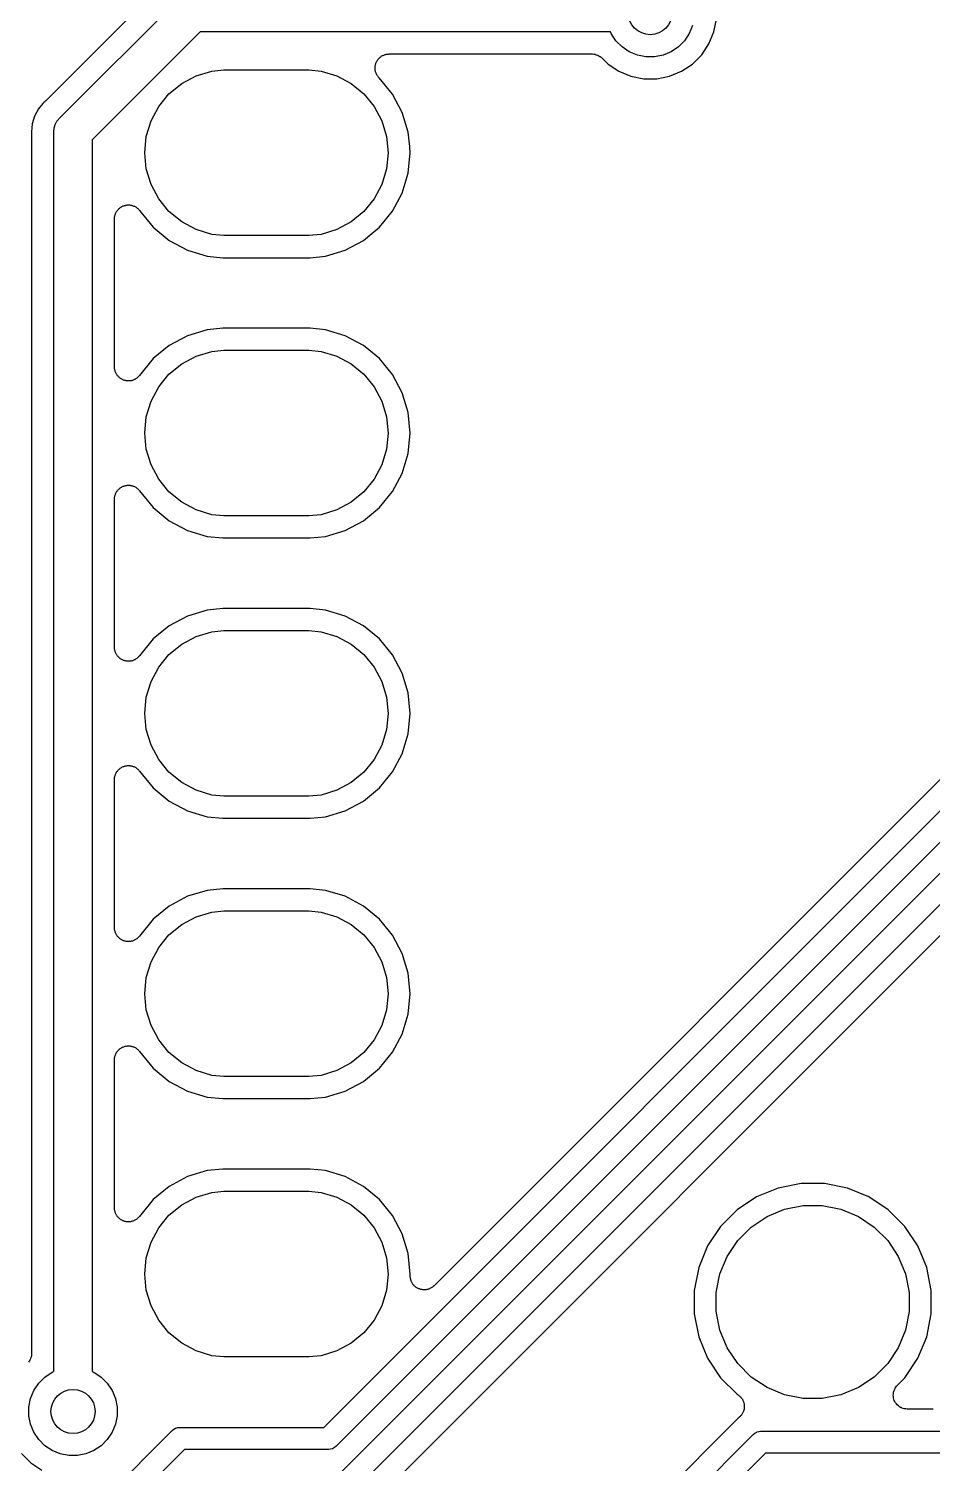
# Model space of a CAD drawing. Extents: x 69 to 176, y -105 to -48.
# Drawn here: x 148.21 to 156.4, y -68.26 to -55.26 of the extents above; entities that cross this region are included whole.
import ezdxf

# ---------------------------------------------------------------- set-up
doc = ezdxf.new("R2010")
doc.units = 0
doc.layers.add('BLACK', color=7, linetype='CONTINUOUS')

msp = doc.modelspace()

# ---------------------------------------------------------------- linework, layer by layer
at = {"layer": 'BLACK', "linetype": 'CONTINUOUS'}
for p, q in [((149.414, -54.8703), (148.368, -55.9169)), ((148.498, -56.0697), (149.567, -55.0003)), ((154.232, -55.2347), (154.202, -55.3075)), ((154.425, -55.293), (154.448, -55.1771)), ((149.769, -55.293), (148.79, -56.272)), ((153.487, -55.293), (149.769, -55.293)), ((153.493, -55.3075), (153.487, -55.293)), ((153.537, -55.373), (153.493, -55.3075)), ((153.593, -55.4287), (153.537, -55.373)), ((154.159, -55.373), (154.103, -55.4287)), ((154.202, -55.3075), (154.159, -55.373)), ((154.38, -55.4022), (154.425, -55.293)), ((151.421, -55.5077), (151.426, -55.5054)), ((151.426, -55.5054), (151.432, -55.5026)), ((151.432, -55.5026), (151.438, -55.5007)), ((151.438, -55.5007), (151.444, -55.4983)), ((151.444, -55.4983), (151.45, -55.4972)), ((151.45, -55.4972), (151.455, -55.4954)), ((151.455, -55.4954), (151.462, -55.4948)), ((151.462, -55.4948), (151.468, -55.4936)), ((151.468, -55.4936), (151.474, -55.4936)), ((151.474, -55.4936), (151.48, -55.493)), ((151.48, -55.493), (153.322, -55.493)), ((153.322, -55.493), (153.322, -55.493)), ((153.322, -55.493), (153.322, -55.493)), ((153.322, -55.493), (153.322, -55.493)), ((153.322, -55.493), (153.323, -55.493)), ((153.323, -55.493), (153.335, -55.4943)), ((153.335, -55.4943), (153.347, -55.4955)), ((153.347, -55.4955), (153.347, -55.4957)), ((153.347, -55.4957), (153.348, -55.4958)), ((153.348, -55.4958), (153.359, -55.4993)), ((153.359, -55.4993), (153.37, -55.5028)), ((153.37, -55.5028), (153.371, -55.5031)), ((153.371, -55.5031), (153.372, -55.5033)), ((153.372, -55.5033), (153.382, -55.5089)), ((153.658, -55.4725), (153.593, -55.4287)), ((153.731, -55.5026), (153.658, -55.4725)), ((153.808, -55.518), (153.731, -55.5026)), ((153.964, -55.5026), (153.887, -55.518)), ((154.037, -55.4725), (153.964, -55.5026)), ((154.103, -55.4287), (154.037, -55.4725)), ((154.23, -55.584), (154.314, -55.5005)), ((154.314, -55.5005), (154.38, -55.4022)), ((151.353, -55.6191), (151.354, -55.6127)), ((151.354, -55.6251), (151.353, -55.6191)), ((151.354, -55.6063), (151.355, -55.6004)), ((151.354, -55.6127), (151.354, -55.6063)), ((151.354, -55.6311), (151.354, -55.6251)), ((151.355, -55.6374), (151.354, -55.6311)), ((151.355, -55.6004), (151.356, -55.5945)), ((151.356, -55.5945), (151.358, -55.5883)), ((151.358, -55.5883), (151.359, -55.5821)), ((151.359, -55.5821), (151.361, -55.5765)), ((151.361, -55.5765), (151.363, -55.5708)), ((151.363, -55.5708), (151.366, -55.5651)), ((151.366, -55.5651), (151.368, -55.5593)), ((151.368, -55.5593), (151.372, -55.5543)), ((151.372, -55.5543), (151.375, -55.549)), ((151.375, -55.549), (151.379, -55.544)), ((151.379, -55.544), (151.382, -55.5387)), ((151.382, -55.5387), (151.387, -55.5345)), ((151.387, -55.5345), (151.391, -55.5299)), ((151.391, -55.5299), (151.395, -55.5258)), ((151.395, -55.5258), (151.4, -55.5213)), ((151.4, -55.5213), (151.405, -55.518)), ((151.405, -55.518), (151.41, -55.5142)), ((151.41, -55.5142), (151.415, -55.5112)), ((151.415, -55.5112), (151.421, -55.5077)), ((153.382, -55.5089), (153.392, -55.5145)), ((153.392, -55.5145), (153.393, -55.5149)), ((153.393, -55.5149), (153.393, -55.5152)), ((153.393, -55.5152), (153.402, -55.5227)), ((153.402, -55.5227), (153.411, -55.5302)), ((153.411, -55.5302), (153.465, -55.584)), ((153.465, -55.584), (153.564, -55.6497)), ((153.887, -55.518), (153.808, -55.518)), ((154.132, -55.6497), (154.23, -55.584)), ((149.485, -55.8547), (149.6, -55.7609)), ((149.6, -55.7609), (149.73, -55.6912)), ((149.73, -55.6912), (149.872, -55.6483)), ((149.872, -55.6483), (149.982, -55.6374)), ((149.982, -55.6374), (150.754, -55.6374)), ((150.754, -55.6374), (150.864, -55.6483)), ((150.864, -55.6483), (151.006, -55.6912)), ((151.006, -55.6912), (151.136, -55.7609)), ((151.136, -55.7609), (151.251, -55.8547)), ((151.355, -55.6438), (151.355, -55.6374)), ((151.357, -55.6496), (151.355, -55.6438)), ((151.358, -55.6555), (151.357, -55.6496)), ((151.36, -55.6614), (151.358, -55.6555)), ((151.362, -55.6676), (151.36, -55.6614)), ((151.365, -55.6729), (151.362, -55.6676)), ((151.367, -55.6785), (151.365, -55.6729)), ((151.371, -55.6839), (151.367, -55.6785)), ((151.374, -55.6895), (151.371, -55.6839)), ((151.378, -55.6942), (151.374, -55.6895)), ((151.381, -55.6993), (151.378, -55.6942)), ((151.385, -55.7039), (151.381, -55.6993)), ((151.389, -55.7089), (151.385, -55.7039)), ((151.39, -55.7097), (151.389, -55.7089)), ((151.511, -55.8573), (151.39, -55.7097)), ((153.564, -55.6497), (153.673, -55.6949)), ((153.673, -55.6949), (153.789, -55.718)), ((153.789, -55.718), (153.907, -55.718)), ((153.907, -55.718), (154.023, -55.6949)), ((154.023, -55.6949), (154.132, -55.6497)), ((149.392, -55.969), (149.485, -55.8547)), ((151.251, -55.8547), (151.344, -55.969)), ((151.6, -56.0225), (151.511, -55.8573)), ((148.302, -55.9902), (148.267, -56.0553)), ((148.341, -55.9427), (148.302, -55.9902)), ((148.349, -55.9331), (148.341, -55.9426)), ((148.341, -55.9426), (148.341, -55.9427)), ((148.358, -55.9253), (148.349, -55.9331)), ((148.362, -55.9215), (148.358, -55.9253)), ((148.366, -55.9182), (148.362, -55.9215)), ((148.368, -55.9169), (148.366, -55.9182)), ((149.322, -56.0994), (149.392, -55.969)), ((151.344, -55.969), (151.414, -56.0994)), ((151.654, -56.2017), (151.6, -56.0225)), ((148.246, -56.126), (148.239, -56.1995)), ((148.267, -56.0553), (148.246, -56.126)), ((148.443, -56.1652), (148.453, -56.1322)), ((148.453, -56.1322), (148.456, -56.1273)), ((148.456, -56.1273), (148.469, -56.1018)), ((148.469, -56.1018), (148.483, -56.0852)), ((148.483, -56.0852), (148.486, -56.0819)), ((148.486, -56.0819), (148.491, -56.0752)), ((148.486, -56.0819), (148.486, -56.0819)), ((148.491, -56.0752), (148.498, -56.0697)), ((149.279, -56.2409), (149.322, -56.0994)), ((151.414, -56.0994), (151.457, -56.2409)), ((148.239, -56.1995), (148.24, -56.2117)), ((148.24, -56.2117), (148.24, -56.2135)), ((148.24, -56.2135), (148.24, -56.2189)), ((148.24, -56.2189), (148.24, -56.2242)), ((148.24, -56.2242), (148.24, -67.2665)), ((148.44, -56.1995), (148.443, -56.1652)), ((148.44, -56.2081), (148.44, -56.1995)), ((148.44, -67.4321), (148.44, -56.2081)), ((148.79, -56.272), (148.79, -67.4321)), ((149.265, -56.388), (149.279, -56.2409)), ((151.457, -56.2409), (151.471, -56.388)), ((151.667, -56.3327), (151.654, -56.2017)), ((149.279, -56.5351), (149.265, -56.388)), ((151.471, -56.388), (151.457, -56.5351)), ((151.654, -56.5743), (151.672, -56.388)), ((151.667, -56.3328), (151.667, -56.3327)), ((151.672, -56.388), (151.667, -56.3328)), ((149.322, -56.6766), (149.279, -56.5351)), ((151.457, -56.5351), (151.414, -56.6766)), ((151.6, -56.7535), (151.654, -56.5743)), ((149.392, -56.807), (149.322, -56.6766)), ((151.414, -56.6766), (151.344, -56.807)), ((151.511, -56.9187), (151.6, -56.7535)), ((149.001, -56.9376), (149.004, -56.9322)), ((149.004, -56.9322), (149.006, -56.9266)), ((149.006, -56.9266), (149.01, -56.9214)), ((149.01, -56.9214), (149.013, -56.9158)), ((149.013, -56.9158), (149.017, -56.9112)), ((149.017, -56.9112), (149.02, -56.9062)), ((149.02, -56.9062), (149.024, -56.9017)), ((149.024, -56.9017), (149.029, -56.8969)), ((149.029, -56.8969), (149.033, -56.893)), ((149.033, -56.893), (149.038, -56.8888)), ((149.038, -56.8888), (149.043, -56.8853)), ((149.043, -56.8853), (149.048, -56.8813)), ((149.048, -56.8813), (149.053, -56.8785)), ((149.053, -56.8785), (149.058, -56.8752)), ((149.058, -56.8752), (149.064, -56.8728)), ((149.064, -56.8728), (149.07, -56.8698)), ((149.07, -56.8698), (149.076, -56.8681)), ((149.076, -56.8681), (149.081, -56.8658)), ((149.081, -56.8658), (149.088, -56.8646)), ((149.088, -56.8646), (149.094, -56.8628)), ((149.094, -56.8628), (149.1, -56.8623)), ((149.1, -56.8623), (149.106, -56.8611)), ((149.106, -56.8611), (149.112, -56.8612)), ((149.112, -56.8612), (149.118, -56.8606)), ((149.118, -56.8606), (149.124, -56.8612)), ((149.124, -56.8612), (149.13, -56.8613)), ((149.13, -56.8613), (149.137, -56.8625)), ((149.137, -56.8625), (149.143, -56.8632)), ((149.143, -56.8632), (149.149, -56.865)), ((149.149, -56.865), (149.155, -56.8662)), ((149.155, -56.8662), (149.161, -56.8686)), ((149.161, -56.8686), (149.167, -56.8705)), ((149.167, -56.8705), (149.172, -56.8734)), ((149.172, -56.8734), (149.178, -56.8758)), ((149.178, -56.8758), (149.183, -56.8793)), ((149.183, -56.8793), (149.188, -56.8823)), ((149.188, -56.8823), (149.193, -56.8862)), ((149.193, -56.8862), (149.198, -56.8896)), ((149.198, -56.8896), (149.203, -56.8941)), ((149.203, -56.8941), (149.208, -56.8981)), ((149.208, -56.8981), (149.211, -56.9028)), ((149.211, -56.9028), (149.216, -56.9071)), ((149.216, -56.9071), (149.218, -56.9108)), ((149.218, -56.9108), (149.343, -57.0634)), ((149.485, -56.9213), (149.392, -56.807)), ((149.6, -57.0151), (149.485, -56.9213)), ((151.251, -56.9213), (151.136, -57.0151)), ((151.344, -56.807), (151.251, -56.9213)), ((151.393, -57.0634), (151.511, -56.9187)), ((148.99, -56.9858), (148.991, -56.9798)), ((148.99, -56.9876), (148.99, -56.9858)), ((148.99, -58.3284), (148.99, -56.9876)), ((148.991, -56.9737), (148.992, -56.9675)), ((148.991, -56.9798), (148.991, -56.9737)), ((148.992, -56.9675), (148.993, -56.9612)), ((148.993, -56.9612), (148.995, -56.9554)), ((148.995, -56.9554), (148.996, -56.9494)), ((148.996, -56.9494), (148.999, -56.9436)), ((148.999, -56.9436), (149.001, -56.9376)), ((149.343, -57.0634), (149.488, -57.1822)), ((149.73, -57.0848), (149.6, -57.0151)), ((151.136, -57.0151), (151.006, -57.0848)), ((151.324, -57.1195), (151.393, -57.0634)), ((149.488, -57.1822), (149.653, -57.2705)), ((149.872, -57.1277), (149.73, -57.0848)), ((149.982, -57.1386), (149.872, -57.1277)), ((150.754, -57.1386), (149.982, -57.1386)), ((150.864, -57.1277), (150.754, -57.1386)), ((151.006, -57.0848), (150.864, -57.1277)), ((151.083, -57.2705), (151.248, -57.1822)), ((151.248, -57.1822), (151.324, -57.1195)), ((151.324, -57.1195), (151.324, -57.1195)), ((149.653, -57.2705), (149.832, -57.3248)), ((149.832, -57.3248), (149.972, -57.3386)), ((150.764, -57.3386), (150.904, -57.3248)), ((150.904, -57.3248), (151.083, -57.2705)), ((149.972, -57.3386), (150.764, -57.3386)), ((149.653, -58.0455), (149.488, -58.1338)), ((149.832, -57.9912), (149.653, -58.0455)), ((149.972, -57.9774), (149.832, -57.9912)), ((150.764, -57.9774), (149.972, -57.9774)), ((150.904, -57.9912), (150.764, -57.9774)), ((151.083, -58.0455), (150.904, -57.9912)), ((151.248, -58.1338), (151.083, -58.0455)), ((149.488, -58.1338), (149.343, -58.2526)), ((149.6, -58.3009), (149.73, -58.2312)), ((149.73, -58.2312), (149.872, -58.1883)), ((149.872, -58.1883), (149.982, -58.1774)), ((149.982, -58.1774), (150.754, -58.1774)), ((150.754, -58.1774), (150.864, -58.1883)), ((150.864, -58.1883), (151.006, -58.2312)), ((151.006, -58.2312), (151.136, -58.3009)), ((151.393, -58.2526), (151.248, -58.1338)), ((148.991, -58.3344), (148.99, -58.3284)), ((148.991, -58.3405), (148.991, -58.3344)), ((148.992, -58.3468), (148.991, -58.3405)), ((148.993, -58.3531), (148.992, -58.3468)), ((148.995, -58.3589), (148.993, -58.3531)), ((148.996, -58.3649), (148.995, -58.3589)), ((148.998, -58.3707), (148.996, -58.3649)), ((149.343, -58.2526), (149.217, -58.4061)), ((149.485, -58.3947), (149.6, -58.3009)), ((151.136, -58.3009), (151.251, -58.3947)), ((151.511, -58.3973), (151.393, -58.2526)), ((149, -58.3768), (148.998, -58.3707)), ((149.003, -58.3822), (149, -58.3768)), ((149.005, -58.3878), (149.003, -58.3822)), ((149.009, -58.3931), (149.005, -58.3878)), ((149.012, -58.3987), (149.009, -58.3931)), ((149.015, -58.4034), (149.012, -58.3987)), ((149.019, -58.4085), (149.015, -58.4034)), ((149.023, -58.413), (149.019, -58.4085)), ((149.027, -58.4179), (149.023, -58.413)), ((149.032, -58.4218), (149.027, -58.4179)), ((149.036, -58.4261), (149.032, -58.4218)), ((149.041, -58.4296), (149.036, -58.4261)), ((149.046, -58.4337), (149.041, -58.4296)), ((149.052, -58.4366), (149.046, -58.4337)), ((149.057, -58.44), (149.052, -58.4366)), ((149.063, -58.4425), (149.057, -58.44)), ((149.068, -58.4455), (149.063, -58.4425)), ((149.074, -58.4473), (149.068, -58.4455)), ((149.08, -58.4496), (149.074, -58.4473)), ((149.086, -58.4509), (149.08, -58.4496)), ((149.092, -58.4528), (149.086, -58.4509)), ((149.098, -58.4534), (149.092, -58.4528)), ((149.104, -58.4547), (149.098, -58.4534)), ((149.11, -58.4547), (149.104, -58.4547)), ((149.117, -58.4554), (149.11, -58.4547)), ((149.123, -58.4548), (149.117, -58.4554)), ((149.129, -58.4549), (149.123, -58.4548)), ((149.135, -58.4537), (149.129, -58.4549)), ((149.141, -58.4532), (149.135, -58.4537)), ((149.147, -58.4514), (149.141, -58.4532)), ((149.153, -58.4503), (149.147, -58.4514)), ((149.159, -58.4479), (149.153, -58.4503)), ((149.165, -58.4462), (149.159, -58.4479)), ((149.17, -58.4433), (149.165, -58.4462)), ((149.176, -58.4411), (149.17, -58.4433)), ((149.181, -58.4376), (149.176, -58.4411)), ((149.187, -58.4347), (149.181, -58.4376)), ((149.192, -58.4309), (149.187, -58.4347)), ((149.197, -58.4275), (149.192, -58.4309)), ((149.201, -58.4231), (149.197, -58.4275)), ((149.206, -58.4191), (149.201, -58.4231)), ((149.21, -58.4145), (149.206, -58.4191)), ((149.215, -58.4102), (149.21, -58.4145)), ((149.217, -58.4061), (149.215, -58.4102)), ((149.392, -58.509), (149.485, -58.3947)), ((151.251, -58.3947), (151.344, -58.509)), ((151.6, -58.5625), (151.511, -58.3973)), ((149.322, -58.6394), (149.392, -58.509)), ((151.344, -58.509), (151.414, -58.6394)), ((151.654, -58.7417), (151.6, -58.5625)), ((149.279, -58.7809), (149.322, -58.6394)), ((151.414, -58.6394), (151.457, -58.7809)), ((151.672, -58.928), (151.654, -58.7417)), ((149.265, -58.928), (149.279, -58.7809)), ((151.457, -58.7809), (151.471, -58.928)), ((149.279, -59.0751), (149.265, -58.928)), ((151.471, -58.928), (151.457, -59.0751)), ((151.654, -59.1143), (151.672, -58.928)), ((149.322, -59.2166), (149.279, -59.0751)), ((151.457, -59.0751), (151.414, -59.2166)), ((151.6, -59.2935), (151.654, -59.1143)), ((149.392, -59.347), (149.322, -59.2166)), ((151.414, -59.2166), (151.344, -59.347)), ((149.081, -59.4058), (149.088, -59.4046)), ((149.088, -59.4046), (149.094, -59.4028)), ((149.094, -59.4028), (149.1, -59.4023)), ((149.1, -59.4023), (149.106, -59.4011)), ((149.106, -59.4011), (149.112, -59.4012)), ((149.112, -59.4012), (149.118, -59.4006)), ((149.118, -59.4006), (149.124, -59.4012)), ((149.124, -59.4012), (149.13, -59.4013)), ((149.13, -59.4013), (149.137, -59.4025)), ((149.137, -59.4025), (149.143, -59.4032)), ((149.143, -59.4032), (149.149, -59.405)), ((149.149, -59.405), (149.155, -59.4062)), ((149.485, -59.4613), (149.392, -59.347)), ((151.344, -59.347), (151.251, -59.4613)), ((151.511, -59.4587), (151.6, -59.2935)), ((148.99, -59.5258), (148.991, -59.5198)), ((148.99, -59.5276), (148.99, -59.5258)), ((148.99, -60.8684), (148.99, -59.5276)), ((148.991, -59.5137), (148.992, -59.5075)), ((148.991, -59.5198), (148.991, -59.5137)), ((148.992, -59.5075), (148.993, -59.5012)), ((148.993, -59.5012), (148.995, -59.4954)), ((148.995, -59.4954), (148.996, -59.4894)), ((148.996, -59.4894), (148.999, -59.4836)), ((148.999, -59.4836), (149.001, -59.4776)), ((149.001, -59.4776), (149.004, -59.4722)), ((149.004, -59.4722), (149.006, -59.4666)), ((149.006, -59.4666), (149.01, -59.4614)), ((149.01, -59.4614), (149.013, -59.4558)), ((149.013, -59.4558), (149.017, -59.4512)), ((149.017, -59.4512), (149.02, -59.4462)), ((149.02, -59.4462), (149.024, -59.4417)), ((149.024, -59.4417), (149.029, -59.4369)), ((149.029, -59.4369), (149.033, -59.433)), ((149.033, -59.433), (149.038, -59.4288)), ((149.038, -59.4288), (149.043, -59.4253)), ((149.043, -59.4253), (149.048, -59.4213)), ((149.048, -59.4213), (149.053, -59.4185)), ((149.053, -59.4185), (149.058, -59.4152)), ((149.058, -59.4152), (149.064, -59.4128)), ((149.064, -59.4128), (149.07, -59.4098)), ((149.07, -59.4098), (149.076, -59.4081)), ((149.076, -59.4081), (149.081, -59.4058)), ((149.155, -59.4062), (149.161, -59.4086)), ((149.161, -59.4086), (149.167, -59.4105)), ((149.167, -59.4105), (149.172, -59.4134)), ((149.172, -59.4134), (149.178, -59.4158)), ((149.178, -59.4158), (149.183, -59.4193)), ((149.183, -59.4193), (149.188, -59.4223)), ((149.188, -59.4223), (149.193, -59.4262)), ((149.193, -59.4262), (149.198, -59.4296)), ((149.198, -59.4296), (149.203, -59.4341)), ((149.203, -59.4341), (149.208, -59.4381)), ((149.208, -59.4381), (149.211, -59.4428)), ((149.211, -59.4428), (149.216, -59.4471)), ((149.216, -59.4471), (149.218, -59.4508)), ((149.218, -59.4508), (149.343, -59.6034)), ((149.6, -59.5551), (149.485, -59.4613)), ((151.251, -59.4613), (151.136, -59.5551)), ((151.393, -59.6034), (151.511, -59.4587)), ((149.343, -59.6034), (149.488, -59.7222)), ((149.73, -59.6248), (149.6, -59.5551)), ((149.872, -59.6677), (149.73, -59.6248)), ((151.006, -59.6248), (150.864, -59.6677)), ((151.136, -59.5551), (151.006, -59.6248)), ((151.248, -59.7222), (151.393, -59.6034)), ((149.488, -59.7222), (149.653, -59.8105)), ((149.982, -59.6786), (149.872, -59.6677)), ((150.754, -59.6786), (149.982, -59.6786)), ((150.864, -59.6677), (150.754, -59.6786)), ((151.083, -59.8105), (151.248, -59.7222)), ((158.846, -59.6959), (151.888, -66.654)), ((149.653, -59.8105), (149.832, -59.8648)), ((149.832, -59.8648), (149.972, -59.8786)), ((149.972, -59.8786), (150.764, -59.8786)), ((150.764, -59.8786), (150.904, -59.8648)), ((150.888, -67.9374), (158.999, -59.826)), ((150.904, -59.8648), (151.083, -59.8105)), ((159.115, -59.9932), (151.003, -68.1047)), ((151.001, -68.3897), (159.133, -60.2578)), ((159.249, -60.425), (151.178, -68.4954)), ((149.832, -60.5312), (149.653, -60.5855)), ((149.972, -60.5174), (149.832, -60.5312)), ((150.764, -60.5174), (149.972, -60.5174)), ((150.904, -60.5312), (150.764, -60.5174)), ((151.083, -60.5855), (150.904, -60.5312)), ((149.488, -60.6738), (149.343, -60.7926)), ((149.653, -60.5855), (149.488, -60.6738)), ((151.248, -60.6738), (151.083, -60.5855)), ((151.393, -60.7926), (151.248, -60.6738)), ((149.343, -60.7926), (149.217, -60.9461)), ((149.6, -60.8409), (149.73, -60.7712)), ((149.73, -60.7712), (149.872, -60.7283)), ((149.872, -60.7283), (149.982, -60.7174)), ((149.982, -60.7174), (150.754, -60.7174)), ((150.754, -60.7174), (150.864, -60.7283)), ((150.864, -60.7283), (151.006, -60.7712)), ((151.006, -60.7712), (151.136, -60.8409)), ((151.511, -60.9373), (151.393, -60.7926)), ((148.991, -60.8744), (148.99, -60.8684)), ((148.991, -60.8805), (148.991, -60.8744)), ((148.992, -60.8868), (148.991, -60.8805)), ((148.993, -60.8931), (148.992, -60.8868)), ((148.995, -60.8989), (148.993, -60.8931)), ((148.996, -60.9049), (148.995, -60.8989)), ((148.998, -60.9107), (148.996, -60.9049)), ((149, -60.9168), (148.998, -60.9107)), ((149.003, -60.9222), (149, -60.9168)), ((149.005, -60.9278), (149.003, -60.9222)), ((149.009, -60.9331), (149.005, -60.9278)), ((149.012, -60.9387), (149.009, -60.9331)), ((149.015, -60.9434), (149.012, -60.9387)), ((149.019, -60.9485), (149.015, -60.9434)), ((149.023, -60.953), (149.019, -60.9485)), ((149.027, -60.9579), (149.023, -60.953)), ((149.032, -60.9618), (149.027, -60.9579)), ((149.036, -60.9661), (149.032, -60.9618)), ((149.201, -60.9631), (149.197, -60.9675)), ((149.206, -60.9591), (149.201, -60.9631)), ((149.21, -60.9545), (149.206, -60.9591)), ((149.215, -60.9502), (149.21, -60.9545)), ((149.217, -60.9461), (149.215, -60.9502)), ((149.392, -61.049), (149.485, -60.9347)), ((149.485, -60.9347), (149.6, -60.8409)), ((151.136, -60.8409), (151.251, -60.9347)), ((151.251, -60.9347), (151.344, -61.049)), ((151.6, -61.1025), (151.511, -60.9373)), ((149.041, -60.9696), (149.036, -60.9661)), ((149.046, -60.9737), (149.041, -60.9696)), ((149.052, -60.9766), (149.046, -60.9737)), ((149.057, -60.98), (149.052, -60.9766)), ((149.063, -60.9825), (149.057, -60.98)), ((149.068, -60.9855), (149.063, -60.9825)), ((149.074, -60.9873), (149.068, -60.9855)), ((149.08, -60.9896), (149.074, -60.9873)), ((149.086, -60.9909), (149.08, -60.9896)), ((149.092, -60.9928), (149.086, -60.9909)), ((149.098, -60.9934), (149.092, -60.9928)), ((149.104, -60.9947), (149.098, -60.9934)), ((149.11, -60.9947), (149.104, -60.9947)), ((149.117, -60.9954), (149.11, -60.9947)), ((149.123, -60.9948), (149.117, -60.9954)), ((149.129, -60.9949), (149.123, -60.9948)), ((149.135, -60.9937), (149.129, -60.9949)), ((149.141, -60.9932), (149.135, -60.9937)), ((149.147, -60.9914), (149.141, -60.9932)), ((149.153, -60.9903), (149.147, -60.9914)), ((149.159, -60.9879), (149.153, -60.9903)), ((149.165, -60.9862), (149.159, -60.9879)), ((149.17, -60.9833), (149.165, -60.9862)), ((149.176, -60.9811), (149.17, -60.9833)), ((149.181, -60.9776), (149.176, -60.9811)), ((149.187, -60.9747), (149.181, -60.9776)), ((149.192, -60.9709), (149.187, -60.9747)), ((149.197, -60.9675), (149.192, -60.9709)), ((149.322, -61.1794), (149.392, -61.049)), ((151.344, -61.049), (151.414, -61.1794)), ((149.279, -61.3209), (149.322, -61.1794)), ((151.414, -61.1794), (151.457, -61.3209)), ((151.654, -61.2817), (151.6, -61.1025)), ((149.265, -61.468), (149.279, -61.3209)), ((151.457, -61.3209), (151.471, -61.468)), ((151.672, -61.468), (151.654, -61.2817)), ((149.279, -61.6151), (149.265, -61.468)), ((151.471, -61.468), (151.457, -61.6151)), ((151.654, -61.6543), (151.672, -61.468)), ((149.322, -61.7566), (149.279, -61.6151)), ((151.457, -61.6151), (151.414, -61.7566)), ((151.6, -61.8335), (151.654, -61.6543)), ((149.392, -61.887), (149.322, -61.7566)), ((151.414, -61.7566), (151.344, -61.887)), ((151.511, -61.9987), (151.6, -61.8335)), ((149.006, -62.0066), (149.01, -62.0014)), ((149.01, -62.0014), (149.013, -61.9958)), ((149.013, -61.9958), (149.017, -61.9912)), ((149.017, -61.9912), (149.02, -61.9862)), ((149.02, -61.9862), (149.024, -61.9817)), ((149.024, -61.9817), (149.029, -61.9769)), ((149.029, -61.9769), (149.033, -61.973)), ((149.033, -61.973), (149.038, -61.9688)), ((149.038, -61.9688), (149.043, -61.9653)), ((149.043, -61.9653), (149.048, -61.9613)), ((149.048, -61.9613), (149.053, -61.9585)), ((149.053, -61.9585), (149.058, -61.9552)), ((149.058, -61.9552), (149.064, -61.9528)), ((149.064, -61.9528), (149.07, -61.9498)), ((149.07, -61.9498), (149.076, -61.9481)), ((149.076, -61.9481), (149.081, -61.9458)), ((149.081, -61.9458), (149.088, -61.9446)), ((149.088, -61.9446), (149.094, -61.9428)), ((149.094, -61.9428), (149.1, -61.9423)), ((149.1, -61.9423), (149.106, -61.9411)), ((149.106, -61.9411), (149.112, -61.9412)), ((149.112, -61.9412), (149.118, -61.9406)), ((149.118, -61.9406), (149.124, -61.9412)), ((149.124, -61.9412), (149.13, -61.9413)), ((149.13, -61.9413), (149.137, -61.9425)), ((149.137, -61.9425), (149.143, -61.9432)), ((149.143, -61.9432), (149.149, -61.945)), ((149.149, -61.945), (149.155, -61.9462)), ((149.155, -61.9462), (149.161, -61.9486)), ((149.161, -61.9486), (149.167, -61.9505)), ((149.167, -61.9505), (149.172, -61.9534)), ((149.172, -61.9534), (149.178, -61.9558)), ((149.178, -61.9558), (149.183, -61.9593)), ((149.183, -61.9593), (149.188, -61.9623)), ((149.188, -61.9623), (149.193, -61.9662)), ((149.193, -61.9662), (149.198, -61.9696)), ((149.198, -61.9696), (149.203, -61.9741)), ((149.203, -61.9741), (149.208, -61.9781)), ((149.208, -61.9781), (149.211, -61.9828)), ((149.211, -61.9828), (149.216, -61.9871)), ((149.216, -61.9871), (149.218, -61.9908)), ((149.218, -61.9908), (149.343, -62.1434)), ((149.485, -62.0013), (149.392, -61.887)), ((149.6, -62.0951), (149.485, -62.0013)), ((151.251, -62.0013), (151.136, -62.0951)), ((151.344, -61.887), (151.251, -62.0013)), ((151.393, -62.1434), (151.511, -61.9987)), ((148.99, -62.0658), (148.991, -62.0598)), ((148.99, -62.0676), (148.99, -62.0658)), ((148.99, -63.4084), (148.99, -62.0676)), ((148.991, -62.0537), (148.992, -62.0475)), ((148.991, -62.0598), (148.991, -62.0537)), ((148.992, -62.0475), (148.993, -62.0412)), ((148.993, -62.0412), (148.995, -62.0354)), ((148.995, -62.0354), (148.996, -62.0294)), ((148.996, -62.0294), (148.999, -62.0236)), ((148.999, -62.0236), (149.001, -62.0176)), ((149.001, -62.0176), (149.004, -62.0122)), ((149.004, -62.0122), (149.006, -62.0066)), ((149.73, -62.1648), (149.6, -62.0951)), ((151.136, -62.0951), (151.006, -62.1648)), ((149.343, -62.1434), (149.488, -62.2622)), ((149.488, -62.2622), (149.653, -62.3505)), ((149.872, -62.2077), (149.73, -62.1648)), ((149.982, -62.2186), (149.872, -62.2077)), ((150.754, -62.2186), (149.982, -62.2186)), ((150.864, -62.2077), (150.754, -62.2186)), ((151.006, -62.1648), (150.864, -62.2077)), ((151.083, -62.3505), (151.248, -62.2622)), ((151.248, -62.2622), (151.393, -62.1434)), ((149.653, -62.3505), (149.832, -62.4048)), ((150.904, -62.4048), (151.083, -62.3505)), ((149.832, -62.4048), (149.972, -62.4186)), ((149.972, -62.4186), (150.764, -62.4186)), ((150.764, -62.4186), (150.904, -62.4048)), ((151.539, -68.4175), (157.379, -62.5772)), ((149.653, -63.1255), (149.488, -63.2138)), ((149.832, -63.0712), (149.653, -63.1255)), ((149.972, -63.0574), (149.832, -63.0712)), ((150.764, -63.0574), (149.972, -63.0574)), ((150.904, -63.0712), (150.764, -63.0574)), ((151.083, -63.1255), (150.904, -63.0712)), ((151.248, -63.2138), (151.083, -63.1255)), ((149.488, -63.2138), (149.343, -63.3326)), ((149.73, -63.3112), (149.872, -63.2683)), ((149.872, -63.2683), (149.982, -63.2574)), ((149.982, -63.2574), (150.754, -63.2574)), ((150.754, -63.2574), (150.864, -63.2683)), ((150.864, -63.2683), (151.006, -63.3112)), ((151.393, -63.3326), (151.248, -63.2138)), ((148.991, -63.4144), (148.99, -63.4084)), ((148.991, -63.4205), (148.991, -63.4144)), ((148.992, -63.4268), (148.991, -63.4205)), ((148.993, -63.4331), (148.992, -63.4268)), ((148.995, -63.4389), (148.993, -63.4331)), ((149.343, -63.3326), (149.217, -63.4861)), ((149.485, -63.4747), (149.6, -63.3809)), ((149.6, -63.3809), (149.73, -63.3112)), ((151.006, -63.3112), (151.136, -63.3809)), ((151.136, -63.3809), (151.251, -63.4747)), ((151.511, -63.4773), (151.393, -63.3326)), ((148.996, -63.4449), (148.995, -63.4389)), ((148.998, -63.4507), (148.996, -63.4449)), ((149, -63.4568), (148.998, -63.4507)), ((149.003, -63.4622), (149, -63.4568)), ((149.005, -63.4678), (149.003, -63.4622)), ((149.009, -63.4731), (149.005, -63.4678)), ((149.012, -63.4787), (149.009, -63.4731)), ((149.015, -63.4834), (149.012, -63.4787)), ((149.019, -63.4885), (149.015, -63.4834)), ((149.023, -63.493), (149.019, -63.4885)), ((149.027, -63.4979), (149.023, -63.493)), ((149.032, -63.5018), (149.027, -63.4979)), ((149.036, -63.5061), (149.032, -63.5018)), ((149.041, -63.5096), (149.036, -63.5061)), ((149.046, -63.5137), (149.041, -63.5096)), ((149.052, -63.5166), (149.046, -63.5137)), ((149.057, -63.52), (149.052, -63.5166)), ((149.063, -63.5225), (149.057, -63.52)), ((149.068, -63.5255), (149.063, -63.5225)), ((149.074, -63.5273), (149.068, -63.5255)), ((149.08, -63.5296), (149.074, -63.5273)), ((149.086, -63.5309), (149.08, -63.5296)), ((149.092, -63.5328), (149.086, -63.5309)), ((149.098, -63.5334), (149.092, -63.5328)), ((149.104, -63.5347), (149.098, -63.5334)), ((149.11, -63.5347), (149.104, -63.5347)), ((149.117, -63.5354), (149.11, -63.5347)), ((149.123, -63.5348), (149.117, -63.5354)), ((149.129, -63.5349), (149.123, -63.5348)), ((149.135, -63.5337), (149.129, -63.5349)), ((149.141, -63.5332), (149.135, -63.5337)), ((149.147, -63.5314), (149.141, -63.5332)), ((149.153, -63.5303), (149.147, -63.5314)), ((149.159, -63.5279), (149.153, -63.5303)), ((149.165, -63.5262), (149.159, -63.5279)), ((149.17, -63.5233), (149.165, -63.5262)), ((149.176, -63.5211), (149.17, -63.5233)), ((149.181, -63.5176), (149.176, -63.5211)), ((149.187, -63.5147), (149.181, -63.5176)), ((149.192, -63.5109), (149.187, -63.5147)), ((149.197, -63.5075), (149.192, -63.5109)), ((149.201, -63.5031), (149.197, -63.5075)), ((149.206, -63.4991), (149.201, -63.5031)), ((149.21, -63.4945), (149.206, -63.4991)), ((149.215, -63.4902), (149.21, -63.4945)), ((149.217, -63.4861), (149.215, -63.4902)), ((149.392, -63.589), (149.485, -63.4747)), ((151.251, -63.4747), (151.344, -63.589)), ((151.6, -63.6425), (151.511, -63.4773)), ((149.322, -63.7194), (149.392, -63.589)), ((151.344, -63.589), (151.414, -63.7194)), ((151.654, -63.8217), (151.6, -63.6425)), ((149.279, -63.8609), (149.322, -63.7194)), ((151.414, -63.7194), (151.457, -63.8609)), ((151.672, -64.008), (151.654, -63.8217)), ((149.265, -64.008), (149.279, -63.8609)), ((151.457, -63.8609), (151.471, -64.008)), ((149.279, -64.1551), (149.265, -64.008)), ((151.471, -64.008), (151.457, -64.1551)), ((151.654, -64.1943), (151.672, -64.008)), ((149.322, -64.2966), (149.279, -64.1551)), ((151.457, -64.1551), (151.414, -64.2966)), ((151.6, -64.3735), (151.654, -64.1943)), ((149.392, -64.427), (149.322, -64.2966)), ((151.414, -64.2966), (151.344, -64.427)), ((149.485, -64.5413), (149.392, -64.427)), ((151.344, -64.427), (151.251, -64.5413)), ((151.511, -64.5387), (151.6, -64.3735)), ((148.99, -64.6058), (148.991, -64.5998)), ((148.991, -64.5937), (148.992, -64.5875)), ((148.991, -64.5998), (148.991, -64.5937)), ((148.992, -64.5875), (148.993, -64.5812)), ((148.993, -64.5812), (148.995, -64.5754)), ((148.995, -64.5754), (148.996, -64.5695)), ((148.996, -64.5695), (148.999, -64.5636)), ((148.999, -64.5636), (149.001, -64.5576)), ((149.001, -64.5576), (149.004, -64.5522)), ((149.004, -64.5522), (149.006, -64.5466)), ((149.006, -64.5466), (149.01, -64.5414)), ((149.01, -64.5414), (149.013, -64.5358)), ((149.013, -64.5358), (149.017, -64.5312)), ((149.017, -64.5312), (149.02, -64.5262)), ((149.02, -64.5262), (149.024, -64.5217)), ((149.024, -64.5217), (149.029, -64.5169)), ((149.029, -64.5169), (149.033, -64.513)), ((149.033, -64.513), (149.038, -64.5088)), ((149.038, -64.5088), (149.043, -64.5053)), ((149.043, -64.5053), (149.048, -64.5013)), ((149.048, -64.5013), (149.053, -64.4985)), ((149.053, -64.4985), (149.058, -64.4952)), ((149.058, -64.4952), (149.064, -64.4928)), ((149.064, -64.4928), (149.07, -64.4898)), ((149.07, -64.4898), (149.076, -64.4881)), ((149.076, -64.4881), (149.081, -64.4858)), ((149.081, -64.4858), (149.088, -64.4846)), ((149.088, -64.4846), (149.094, -64.4828)), ((149.094, -64.4828), (149.1, -64.4823)), ((149.1, -64.4823), (149.106, -64.4811)), ((149.106, -64.4811), (149.112, -64.4812)), ((149.112, -64.4812), (149.118, -64.4806)), ((149.118, -64.4806), (149.124, -64.4812)), ((149.124, -64.4812), (149.13, -64.4813)), ((149.13, -64.4813), (149.137, -64.4825)), ((149.137, -64.4825), (149.143, -64.4832)), ((149.143, -64.4832), (149.149, -64.485)), ((149.149, -64.485), (149.155, -64.4862)), ((149.155, -64.4862), (149.161, -64.4886)), ((149.161, -64.4886), (149.167, -64.4905)), ((149.167, -64.4905), (149.172, -64.4934)), ((149.172, -64.4934), (149.178, -64.4958)), ((149.178, -64.4958), (149.183, -64.4993)), ((149.183, -64.4993), (149.188, -64.5023)), ((149.188, -64.5023), (149.193, -64.5062)), ((149.193, -64.5062), (149.198, -64.5096)), ((149.198, -64.5096), (149.203, -64.5141)), ((149.203, -64.5141), (149.208, -64.5181)), ((149.208, -64.5181), (149.211, -64.5228)), ((149.211, -64.5228), (149.216, -64.5271)), ((149.216, -64.5271), (149.218, -64.5308)), ((149.218, -64.5308), (149.343, -64.6834)), ((149.6, -64.6351), (149.485, -64.5413)), ((151.251, -64.5413), (151.136, -64.6351)), ((151.393, -64.6834), (151.511, -64.5387)), ((148.99, -64.6076), (148.99, -64.6058)), ((148.99, -65.9484), (148.99, -64.6076)), ((149.343, -64.6834), (149.488, -64.8022)), ((149.73, -64.7048), (149.6, -64.6351)), ((149.872, -64.7477), (149.73, -64.7048)), ((151.006, -64.7048), (150.864, -64.7477)), ((151.136, -64.6351), (151.006, -64.7048)), ((151.248, -64.8022), (151.393, -64.6834)), ((149.488, -64.8022), (149.653, -64.8905)), ((149.982, -64.7586), (149.872, -64.7477)), ((150.754, -64.7586), (149.982, -64.7586)), ((150.864, -64.7477), (150.754, -64.7586)), ((151.083, -64.8905), (151.248, -64.8022)), ((149.653, -64.8905), (149.832, -64.9448)), ((149.832, -64.9448), (149.972, -64.9586)), ((149.972, -64.9586), (150.764, -64.9586)), ((150.764, -64.9586), (150.904, -64.9448)), ((150.904, -64.9448), (151.083, -64.8905)), ((149.832, -65.6112), (149.653, -65.6655)), ((149.972, -65.5974), (149.832, -65.6112)), ((150.764, -65.5974), (149.972, -65.5974)), ((150.904, -65.6112), (150.764, -65.5974)), ((151.083, -65.6655), (150.904, -65.6112)), ((149.488, -65.7538), (149.343, -65.8726)), ((149.653, -65.6655), (149.488, -65.7538)), ((151.248, -65.7538), (151.083, -65.6655)), ((151.393, -65.8726), (151.248, -65.7538)), ((155.007, -65.7683), (154.812, -65.8493)), ((155.215, -65.727), (155.007, -65.7683)), ((155.427, -65.727), (155.215, -65.727)), ((155.635, -65.7683), (155.427, -65.727)), ((155.83, -65.8493), (155.635, -65.7683)), ((149.343, -65.8726), (149.217, -66.0261)), ((149.6, -65.9209), (149.73, -65.8512)), ((149.73, -65.8512), (149.872, -65.8083)), ((149.872, -65.8083), (149.982, -65.7974)), ((149.982, -65.7974), (150.754, -65.7974)), ((150.754, -65.7974), (150.864, -65.8083)), ((150.864, -65.8083), (151.006, -65.8512)), ((151.006, -65.8512), (151.136, -65.9209)), ((151.511, -66.0173), (151.393, -65.8726)), ((154.812, -65.8493), (154.636, -65.967)), ((156.006, -65.967), (155.83, -65.8493)), ((148.991, -65.9544), (148.99, -65.9484)), ((148.991, -65.9605), (148.991, -65.9544)), ((148.992, -65.9668), (148.991, -65.9605)), ((148.993, -65.9731), (148.992, -65.9668)), ((148.995, -65.9789), (148.993, -65.9731)), ((148.996, -65.9849), (148.995, -65.9789)), ((148.998, -65.9907), (148.996, -65.9849)), ((149, -65.9968), (148.998, -65.9907)), ((149.003, -66.0022), (149, -65.9968)), ((149.005, -66.0078), (149.003, -66.0022)), ((149.009, -66.0131), (149.005, -66.0078)), ((149.012, -66.0187), (149.009, -66.0131)), ((149.015, -66.0234), (149.012, -66.0187)), ((149.019, -66.0285), (149.015, -66.0234)), ((149.023, -66.033), (149.019, -66.0285)), ((149.027, -66.0379), (149.023, -66.033)), ((149.21, -66.0345), (149.206, -66.0391)), ((149.215, -66.0302), (149.21, -66.0345)), ((149.217, -66.0261), (149.215, -66.0302)), ((149.392, -66.129), (149.485, -66.0147)), ((149.485, -66.0147), (149.6, -65.9209)), ((151.136, -65.9209), (151.251, -66.0147)), ((151.251, -66.0147), (151.344, -66.129)), ((151.6, -66.1825), (151.511, -66.0173)), ((154.636, -65.967), (154.486, -66.1167)), ((154.763, -66.1223), (154.907, -66.0266)), ((154.907, -66.0266), (155.066, -65.9606)), ((155.066, -65.9606), (155.235, -65.927)), ((155.235, -65.927), (155.407, -65.927)), ((155.407, -65.927), (155.576, -65.9606)), ((155.576, -65.9606), (155.735, -66.0266)), ((155.735, -66.0266), (155.879, -66.1223)), ((156.156, -66.1167), (156.006, -65.967)), ((149.032, -66.0418), (149.027, -66.0379)), ((149.036, -66.0461), (149.032, -66.0418)), ((149.041, -66.0496), (149.036, -66.0461)), ((149.046, -66.0537), (149.041, -66.0496)), ((149.052, -66.0566), (149.046, -66.0537)), ((149.057, -66.06), (149.052, -66.0566)), ((149.063, -66.0625), (149.057, -66.06)), ((149.068, -66.0655), (149.063, -66.0625)), ((149.074, -66.0673), (149.068, -66.0655)), ((149.08, -66.0696), (149.074, -66.0673)), ((149.086, -66.0709), (149.08, -66.0696)), ((149.092, -66.0728), (149.086, -66.0709)), ((149.098, -66.0734), (149.092, -66.0728)), ((149.104, -66.0747), (149.098, -66.0734)), ((149.11, -66.0747), (149.104, -66.0747)), ((149.117, -66.0754), (149.11, -66.0747)), ((149.123, -66.0748), (149.117, -66.0754)), ((149.129, -66.0749), (149.123, -66.0748)), ((149.135, -66.0737), (149.129, -66.0749)), ((149.141, -66.0732), (149.135, -66.0737)), ((149.147, -66.0714), (149.141, -66.0732)), ((149.153, -66.0703), (149.147, -66.0714)), ((149.159, -66.0679), (149.153, -66.0703)), ((149.165, -66.0662), (149.159, -66.0679)), ((149.17, -66.0633), (149.165, -66.0662)), ((149.176, -66.0611), (149.17, -66.0633)), ((149.181, -66.0576), (149.176, -66.0611)), ((149.187, -66.0547), (149.181, -66.0576)), ((149.192, -66.0509), (149.187, -66.0547)), ((149.197, -66.0475), (149.192, -66.0509)), ((149.201, -66.0431), (149.197, -66.0475)), ((149.206, -66.0391), (149.201, -66.0431)), ((149.322, -66.2594), (149.392, -66.129)), ((151.344, -66.129), (151.414, -66.2594)), ((154.486, -66.1167), (154.368, -66.2928)), ((154.641, -66.2442), (154.763, -66.1223)), ((155.879, -66.1223), (156.001, -66.2442)), ((156.274, -66.2928), (156.156, -66.1167)), ((149.279, -66.4009), (149.322, -66.2594)), ((151.414, -66.2594), (151.457, -66.4009)), ((151.654, -66.3617), (151.6, -66.1825)), ((154.368, -66.2928), (154.287, -66.4884)), ((154.546, -66.3875), (154.641, -66.2442)), ((156.001, -66.2442), (156.096, -66.3875)), ((156.355, -66.4884), (156.274, -66.2928)), ((149.265, -66.548), (149.279, -66.4009)), ((151.457, -66.4009), (151.471, -66.548)), ((151.672, -66.548), (151.654, -66.3617)), ((154.48, -66.5468), (154.546, -66.3875)), ((156.096, -66.3875), (156.162, -66.5468)), ((149.279, -66.6951), (149.265, -66.548)), ((151.471, -66.548), (151.457, -66.6951)), ((151.672, -66.5517), (151.672, -66.548)), ((151.672, -66.5578), (151.672, -66.5517)), ((154.287, -66.4884), (154.246, -66.6961)), ((154.446, -66.7158), (154.48, -66.5468)), ((156.162, -66.5468), (156.196, -66.7158)), ((156.396, -66.6961), (156.355, -66.4884)), ((151.671, -66.5638), (151.672, -66.5578)), ((151.672, -66.5701), (151.671, -66.5638)), ((151.672, -66.5765), (151.672, -66.5701)), ((151.673, -66.5824), (151.672, -66.5765)), ((151.674, -66.5884), (151.673, -66.5824)), ((151.676, -66.5946), (151.674, -66.5884)), ((151.677, -66.6008), (151.676, -66.5946)), ((151.679, -66.6064), (151.677, -66.6008)), ((151.681, -66.6122), (151.679, -66.6064)), ((151.684, -66.6178), (151.681, -66.6122)), ((151.686, -66.6238), (151.684, -66.6178)), ((151.69, -66.6288), (151.686, -66.6238)), ((151.692, -66.6341), (151.69, -66.6288)), ((151.696, -66.6391), (151.692, -66.6341)), ((151.7, -66.6444), (151.696, -66.6391)), ((151.704, -66.6487), (151.7, -66.6444)), ((151.708, -66.6534), (151.704, -66.6487)), ((151.713, -66.6575), (151.708, -66.6534)), ((151.717, -66.662), (151.713, -66.6575)), ((151.722, -66.6654), (151.717, -66.662)), ((151.727, -66.6692), (151.722, -66.6654)), ((151.733, -66.6723), (151.727, -66.6692)), ((151.738, -66.6759), (151.733, -66.6723)), ((151.744, -66.6782), (151.738, -66.6759)), ((151.749, -66.6811), (151.744, -66.6782)), ((151.755, -66.683), (151.749, -66.6811)), ((151.761, -66.6855), (151.755, -66.683)), ((151.84, -66.6838), (151.834, -66.686)), ((151.846, -66.6821), (151.84, -66.6838)), ((151.851, -66.6792), (151.846, -66.6821)), ((151.857, -66.6768), (151.851, -66.6792)), ((151.862, -66.6735), (151.857, -66.6768)), ((151.868, -66.6707), (151.862, -66.6735)), ((151.873, -66.6667), (151.868, -66.6707)), ((151.878, -66.6632), (151.873, -66.6667)), ((151.882, -66.659), (151.878, -66.6632)), ((151.887, -66.6552), (151.882, -66.659)), ((151.888, -66.654), (151.887, -66.6552)), ((149.322, -66.8366), (149.279, -66.6951)), ((151.457, -66.6951), (151.414, -66.8366)), ((151.767, -66.6867), (151.761, -66.6855)), ((151.772, -66.6885), (151.767, -66.6867)), ((151.779, -66.6892), (151.772, -66.6885)), ((151.785, -66.6905), (151.779, -66.6892)), ((151.791, -66.6905), (151.785, -66.6905)), ((151.797, -66.6912), (151.791, -66.6905)), ((151.803, -66.6906), (151.797, -66.6912)), ((151.81, -66.6907), (151.803, -66.6906)), ((151.816, -66.6896), (151.81, -66.6907)), ((151.822, -66.689), (151.816, -66.6896)), ((151.828, -66.6872), (151.822, -66.689)), ((151.834, -66.686), (151.828, -66.6872)), ((154.246, -66.6961), (154.246, -66.9079)), ((154.446, -66.8882), (154.446, -66.7158)), ((156.196, -66.7158), (156.196, -66.8882)), ((156.396, -66.9079), (156.396, -66.6961)), ((149.392, -66.967), (149.322, -66.8366)), ((151.414, -66.8366), (151.344, -66.967)), ((154.246, -66.9079), (154.287, -67.1156)), ((154.48, -67.0572), (154.446, -66.8882)), ((156.196, -66.8882), (156.162, -67.0572)), ((156.355, -67.1156), (156.396, -66.9079)), ((149.485, -67.0813), (149.392, -66.967)), ((151.344, -66.967), (151.251, -67.0813)), ((154.546, -67.2165), (154.48, -67.0572)), ((156.162, -67.0572), (156.096, -67.2165)), ((149.6, -67.1751), (149.485, -67.0813)), ((149.73, -67.2448), (149.6, -67.1751)), ((151.136, -67.1751), (151.006, -67.2448)), ((151.251, -67.0813), (151.136, -67.1751)), ((154.287, -67.1156), (154.368, -67.3112)), ((156.274, -67.3112), (156.355, -67.1156)), ((148.224, -67.3268), (148.219, -67.3371)), ((148.23, -67.3165), (148.224, -67.3268)), ((148.231, -67.3153), (148.23, -67.3159)), ((148.23, -67.3159), (148.23, -67.3165)), ((148.234, -67.3041), (148.231, -67.3153)), ((148.238, -67.2929), (148.234, -67.3041)), ((148.239, -67.28), (148.238, -67.2916)), ((148.238, -67.2916), (148.238, -67.2922)), ((148.238, -67.2922), (148.238, -67.2929)), ((148.24, -67.2682), (148.239, -67.28)), ((148.24, -67.2665), (148.24, -67.2669)), ((148.24, -67.2669), (148.24, -67.2669)), ((148.24, -67.2669), (148.24, -67.2669)), ((148.24, -67.2669), (148.24, -67.2682)), ((149.872, -67.2877), (149.73, -67.2448)), ((149.982, -67.2986), (149.872, -67.2877)), ((150.754, -67.2986), (149.982, -67.2986)), ((150.864, -67.2877), (150.754, -67.2986)), ((151.006, -67.2448), (150.864, -67.2877)), ((154.368, -67.3112), (154.486, -67.4873)), ((154.641, -67.3598), (154.546, -67.2165)), ((156.096, -67.2165), (156.001, -67.3598)), ((156.156, -67.4873), (156.274, -67.3112)), ((148.218, -67.3382), (148.211, -67.3472)), ((148.219, -67.3376), (148.218, -67.3382)), ((148.219, -67.3371), (148.219, -67.3376)), ((148.36, -67.4819), (148.426, -67.4381)), ((148.426, -67.4381), (148.44, -67.4321)), ((148.79, -67.4321), (148.805, -67.4381)), ((148.805, -67.4381), (148.87, -67.4819)), ((154.763, -67.4817), (154.641, -67.3598)), ((156.001, -67.3598), (155.879, -67.4817)), ((148.261, -67.6031), (148.305, -67.5376)), ((148.305, -67.5376), (148.36, -67.4819)), ((148.87, -67.4819), (148.926, -67.5376)), ((148.926, -67.5376), (148.97, -67.6031)), ((154.486, -67.4873), (154.636, -67.637)), ((154.907, -67.5774), (154.763, -67.4817)), ((155.066, -67.6434), (154.907, -67.5774)), ((155.735, -67.5774), (155.576, -67.6434)), ((155.879, -67.4817), (155.735, -67.5774)), ((156.061, -67.5958), (156.067, -67.5849)), ((156.067, -67.5849), (156.072, -67.5744)), ((156.072, -67.5742), (156.073, -67.574)), ((156.072, -67.5744), (156.072, -67.5742)), ((156.073, -67.574), (156.08, -67.5646)), ((156.08, -67.5646), (156.088, -67.5552)), ((156.088, -67.5552), (156.156, -67.4873)), ((148.215, -67.7532), (148.231, -67.6759)), ((148.231, -67.6759), (148.261, -67.6031)), ((148.97, -67.6031), (149, -67.6759)), ((149, -67.6759), (149.015, -67.7532)), ((154.636, -67.637), (154.644, -67.6426)), ((154.644, -67.6426), (154.646, -67.6436)), ((154.646, -67.6436), (154.65, -67.6473)), ((154.65, -67.6473), (154.655, -67.6506)), ((154.655, -67.6506), (154.659, -67.6553)), ((154.659, -67.6553), (154.664, -67.6595)), ((154.664, -67.6595), (154.668, -67.6641)), ((154.668, -67.6641), (154.672, -67.6683)), ((154.672, -67.6683), (154.676, -67.6738)), ((154.676, -67.6738), (154.68, -67.6789)), ((154.68, -67.6789), (154.683, -67.6841)), ((154.683, -67.6841), (154.686, -67.689)), ((154.686, -67.689), (154.688, -67.6951)), ((154.688, -67.6951), (154.691, -67.7009)), ((154.691, -67.7009), (154.693, -67.7065)), ((154.693, -67.7065), (154.695, -67.7119)), ((154.695, -67.7119), (154.696, -67.7184)), ((154.696, -67.7184), (154.698, -67.7247)), ((154.698, -67.7247), (154.699, -67.7305)), ((155.235, -67.677), (155.066, -67.6434)), ((155.407, -67.677), (155.235, -67.677)), ((155.576, -67.6434), (155.407, -67.677)), ((156.051, -67.6441), (156.052, -67.632)), ((156.051, -67.6443), (156.051, -67.6441)), ((156.051, -67.6446), (156.051, -67.6443)), ((156.052, -67.6564), (156.051, -67.6446)), ((156.052, -67.632), (156.053, -67.6199)), ((156.053, -67.6688), (156.052, -67.6564)), ((156.053, -67.6195), (156.057, -67.6077)), ((156.053, -67.6197), (156.053, -67.6195)), ((156.053, -67.6199), (156.053, -67.6197)), ((156.053, -67.669), (156.053, -67.6688)), ((156.053, -67.6692), (156.053, -67.669)), ((156.057, -67.6809), (156.053, -67.6692)), ((156.057, -67.6077), (156.061, -67.5962)), ((156.06, -67.6926), (156.057, -67.6809)), ((156.06, -67.6928), (156.06, -67.6926)), ((156.06, -67.693), (156.06, -67.6928)), ((156.066, -67.7038), (156.06, -67.693)), ((156.061, -67.596), (156.061, -67.5958)), ((156.061, -67.5962), (156.061, -67.596)), ((156.072, -67.7145), (156.066, -67.7038)), ((156.072, -67.7147), (156.072, -67.7145)), ((156.072, -67.7149), (156.072, -67.7147)), ((156.08, -67.7244), (156.072, -67.7149)), ((156.087, -67.7339), (156.08, -67.7244)), ((148.215, -67.832), (148.215, -67.7532)), ((148.231, -67.9093), (148.215, -67.832)), ((149.015, -67.832), (149, -67.9093)), ((149.015, -67.7532), (149.015, -67.832)), ((154.645, -67.8534), (154.639, -67.8588)), ((154.654, -67.8463), (154.645, -67.8534)), ((154.645, -67.8534), (154.645, -67.8534)), ((154.658, -67.8422), (154.654, -67.8463)), ((154.663, -67.8385), (154.658, -67.8422)), ((154.667, -67.8335), (154.663, -67.8385)), ((154.672, -67.8288), (154.667, -67.8335)), ((154.675, -67.824), (154.672, -67.8288)), ((154.679, -67.8195), (154.675, -67.824)), ((154.682, -67.8137), (154.679, -67.8195)), ((154.685, -67.8082), (154.682, -67.8137)), ((154.688, -67.8028), (154.685, -67.8082)), ((154.69, -67.7977), (154.688, -67.8028)), ((154.692, -67.7914), (154.69, -67.7977)), ((154.695, -67.7854), (154.692, -67.7914)), ((154.696, -67.7796), (154.695, -67.7854)), ((154.698, -67.774), (154.696, -67.7796)), ((154.699, -67.7675), (154.698, -67.774)), ((154.699, -67.7305), (154.7, -67.7363)), ((154.7, -67.7611), (154.699, -67.7675)), ((154.7, -67.7363), (154.7, -67.7428)), ((154.7, -67.7428), (154.7, -67.7494)), ((154.7, -67.7494), (154.7, -67.7552)), ((154.7, -67.7552), (154.7, -67.7611)), ((156.087, -67.734), (156.087, -67.7339)), ((156.087, -67.7342), (156.087, -67.734)), ((156.097, -67.742), (156.087, -67.7342)), ((156.106, -67.7498), (156.097, -67.742)), ((156.106, -67.7499), (156.106, -67.7498)), ((156.106, -67.75), (156.106, -67.7499)), ((156.117, -67.7559), (156.106, -67.75)), ((156.128, -67.7617), (156.117, -67.7559)), ((156.128, -67.7618), (156.128, -67.7617)), ((156.128, -67.7619), (156.128, -67.7618)), ((156.14, -67.7655), (156.128, -67.7619)), ((156.151, -67.7692), (156.14, -67.7655)), ((156.152, -67.7692), (156.151, -67.7692)), ((156.152, -67.7693), (156.152, -67.7692)), ((156.164, -67.7706), (156.152, -67.7693)), ((156.176, -67.772), (156.164, -67.7706)), ((156.177, -67.772), (156.176, -67.772)), ((156.178, -67.772), (156.177, -67.772)), ((156.177, -67.772), (156.177, -67.772)), ((156.177, -67.772), (156.177, -67.772)), ((156.414, -67.772), (156.178, -67.772)), ((148.261, -67.9821), (148.231, -67.9093)), ((148.305, -68.0476), (148.261, -67.9821)), ((148.901, -68.5787), (149.509, -67.9702)), ((148.97, -67.9821), (148.926, -68.0476)), ((149, -67.9093), (148.97, -67.9821)), ((149.509, -67.9702), (149.513, -67.9664)), ((149.513, -67.9664), (149.528, -67.9539)), ((149.528, -67.9539), (149.545, -67.9446)), ((149.545, -67.9446), (149.546, -67.9442)), ((149.546, -67.9442), (149.564, -67.9389)), ((149.564, -67.9389), (149.567, -67.9386)), ((149.567, -67.9386), (149.579, -67.9374)), ((149.579, -67.9374), (149.584, -67.9369)), ((149.579, -67.9374), (149.579, -67.9374)), ((149.584, -67.9369), (149.588, -67.9374)), ((149.588, -67.9374), (150.888, -67.9374)), ((154.625, -67.8747), (152.355, -70.1446)), ((154.628, -67.8706), (154.625, -67.8747)), ((154.632, -67.8668), (154.628, -67.8706)), ((154.633, -67.8655), (154.632, -67.8668)), ((154.639, -67.8588), (154.633, -67.8655)), ((154.796, -67.9885), (154.814, -67.9792)), ((154.814, -67.9792), (154.816, -67.9785)), ((154.816, -67.9785), (154.832, -67.9734)), ((154.832, -67.9734), (154.834, -67.9733)), ((154.834, -67.9733), (154.847, -67.972)), ((154.847, -67.972), (154.852, -67.9715)), ((154.847, -67.972), (154.847, -67.972)), ((154.852, -67.9715), (154.857, -67.972)), ((154.857, -67.972), (156.55, -67.972)), ((148.36, -68.1033), (148.305, -68.0476)), ((148.426, -68.1471), (148.36, -68.1033)), ((148.87, -68.1033), (148.805, -68.1471)), ((148.926, -68.0476), (148.87, -68.1033)), ((151, -68.1085), (150.985, -68.121)), ((151.003, -68.1047), (151, -68.1085)), ((152.485, -70.2974), (154.778, -68.0048)), ((154.778, -68.0048), (154.781, -68.0009)), ((154.781, -68.0009), (154.796, -67.9885)), ((148.149, -68.1751), (148.233, -68.2587)), ((148.499, -68.1772), (148.426, -68.1471)), ((148.576, -68.1926), (148.499, -68.1772)), ((148.655, -68.1926), (148.576, -68.1926)), ((148.732, -68.1772), (148.655, -68.1926)), ((148.805, -68.1471), (148.732, -68.1772)), ((149.625, -68.1374), (149.068, -68.6943)), ((150.924, -68.1374), (149.625, -68.1374)), ((150.929, -68.1379), (150.924, -68.1374)), ((150.934, -68.1374), (150.929, -68.1379)), ((150.949, -68.136), (150.934, -68.1374)), ((150.934, -68.1374), (150.934, -68.1374)), ((150.968, -68.1303), (150.949, -68.136)), ((150.985, -68.121), (150.968, -68.1303)), ((154.893, -68.172), (152.652, -70.413)), ((156.586, -68.172), (154.893, -68.172)), ((148.233, -68.2587), (148.331, -68.3243))]:
    msp.add_line(p, q, dxfattribs=at)
at = {"layer": 'BLACK'}
for centre in [(153.848, -55.118), (148.615, -67.7926)]:
    msp.add_circle(centre, 0.2, dxfattribs=at)

doc.saveas('drawing.dxf')
